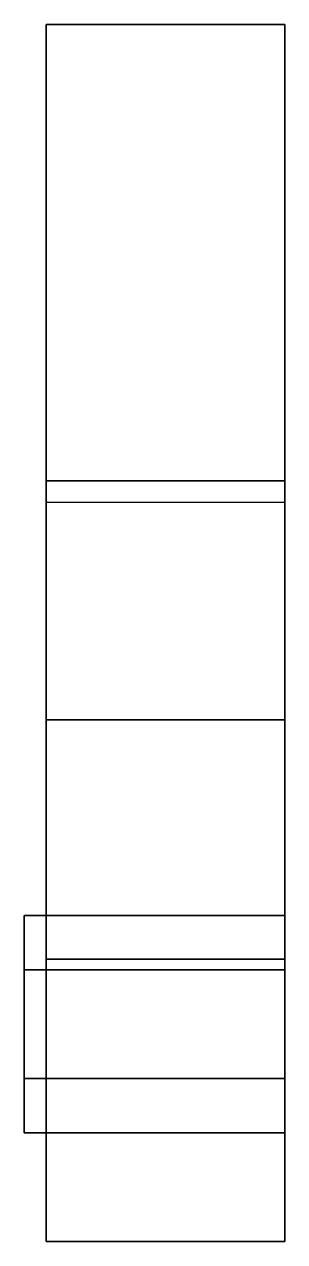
# Model space of a CAD drawing. Extents: x -0.81 to 0.81, y -0.1 to 0.46.
# Drawn here: x -0.81 to -0.69, y -0.1 to 0.46 of the extents above.
import ezdxf

# ---------------------------------------------------------------- set-up
doc = ezdxf.new("R2010")
doc.units = 0
doc.layers.add('TORSION', color=5, linetype='CONTINUOUS')

msp = doc.modelspace()

# ---------------------------------------------------------------- linework, layer by layer
at = {"layer": 'TORSION'}
for points in [[(-0.8, 0.25, -0.51), (-0.8, 0.14, -0.48), (-0.8, 0.24, -0.14), (-0.8, 0.46, -0.22)], [(-0.69, 0.46, -0.22), (-0.69, 0.25, -0.51), (-0.8, 0.25, -0.51), (-0.8, 0.46, -0.22)], [(-0.69, 0.46, -0.22), (-0.69, -0.1, -0.03), (-0.8, -0.1, -0.03), (-0.8, 0.46, -0.22)], [(-0.8, 0.46, -0.13), (-0.8, 0.03, -0.04), (-0.69, 0.03, -0.04), (-0.69, 0.46, -0.13)], [(-0.8, 0.46, -0.22), (-0.8, -0.1, -0.03), (-0.8, 0.03, -0.04), (-0.8, 0.46, -0.13)], [(-0.69, 0.46, -0.13), (-0.69, 0.46, -0.22), (-0.8, 0.46, -0.22), (-0.8, 0.46, -0.13)], [(-0.69, 0.24, -0.14), (-0.69, 0.14, -0.48), (-0.69, 0.25, -0.51), (-0.69, 0.46, -0.22)], [(-0.69, 0.25, -0.51), (-0.69, 0.14, -0.48), (-0.8, 0.14, -0.48), (-0.8, 0.25, -0.51)], [(-0.8, 0.24, -0.14), (-0.8, 0.14, -0.48), (-0.69, 0.14, -0.48), (-0.69, 0.24, -0.14)], [(-0.81, -0.05), (-0.81, 0.05), (-0.81, 0.025, -0.0433), (-0.81, -0.025, -0.0433)], [(-0.81, -0.025, 0.0433), (-0.81, 0.025, 0.0433), (-0.81, 0.05), (-0.81, -0.05)], [(-0.81, 0.025, -0.0433), (-0.81, 0.05), (-0.69, 0.05), (-0.69, 0.025, -0.0433)], [(-0.81, 0.05), (-0.81, 0.025, 0.0433), (-0.69, 0.025, 0.0433), (-0.69, 0.05)], [(-0.8, 0.03, -0.04), (-0.8, -0.1, -0.03), (-0.69, -0.1, -0.03), (-0.69, 0.03, -0.04)], [(-0.81, -0.025, -0.0433), (-0.81, 0.025, -0.0433), (-0.69, 0.025, -0.0433), (-0.69, -0.025, -0.0433)], [(-0.81, 0.025, 0.0433), (-0.81, -0.025, 0.0433), (-0.69, -0.025, 0.0433), (-0.69, 0.025, 0.0433)], [(-0.81, -0.05), (-0.81, -0.025, -0.0433), (-0.69, -0.025, -0.0433), (-0.69, -0.05)], [(-0.81, -0.025, 0.0433), (-0.81, -0.05), (-0.69, -0.05), (-0.69, -0.025, 0.0433)]]:
    msp.add_3dface(points, dxfattribs=at)

doc.saveas('drawing.dxf')
